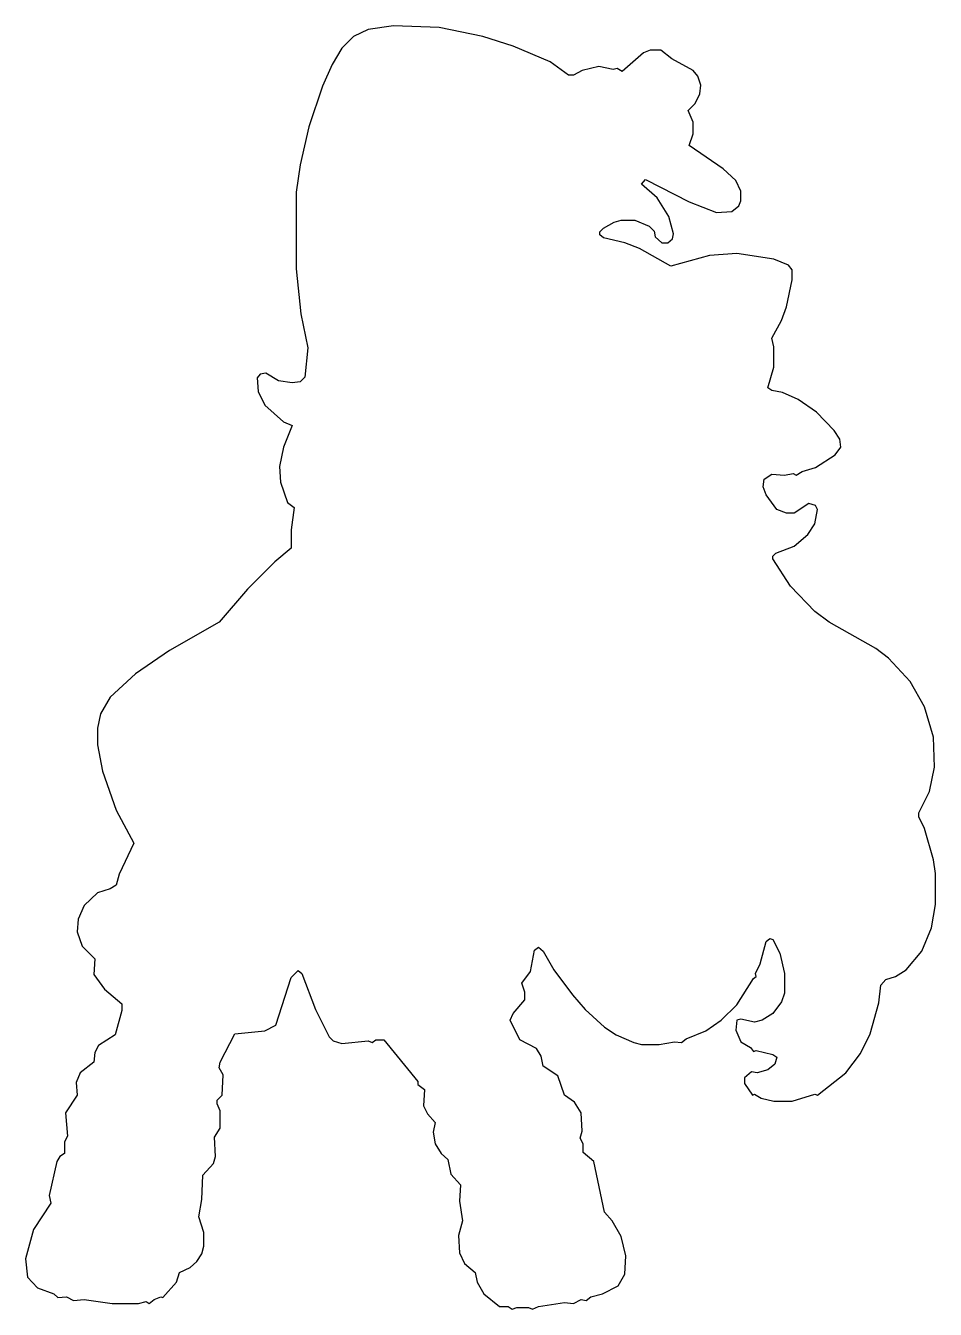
# Model space of a CAD drawing. Header units: millimetres. Extents: x 2 to 58.7, y 4.1 to 84.
import ezdxf

# ---------------------------------------------------------------- set-up
doc = ezdxf.new("R2010")
doc.units = ezdxf.units.MM
doc.layers.add('CUT_OUTER', color=7, linetype='Continuous')

msp = doc.modelspace()

# ---------------------------------------------------------------- linework, layer by layer
at = {"layer": 'CUT_OUTER'}
msp.add_lwpolyline([(41.571, 82.485), (40.904, 82.485), (40.48, 82.303), (39.147, 81.152), (38.844, 81.333), (38.601, 81.273), (37.693, 81.455), (36.662, 81.212), (36.117, 80.909), (35.814, 80.909), (34.663, 81.758), (32.36, 82.727), (30.481, 83.333), (27.754, 83.879), (24.906, 84), (23.331, 83.758), (22.422, 83.333), (21.695, 82.606), (21.089, 81.576), (20.483, 80.242), (19.634, 77.697), (19.089, 75.333), (18.846, 73.636), (18.846, 68.848), (19.149, 66.061), (19.574, 63.939), (19.392, 62.121), (19.089, 61.818), (18.604, 61.758), (17.756, 61.879), (16.968, 62.364), (16.604, 62.303), (16.423, 62.061), (16.483, 61.212), (16.907, 60.364), (18.059, 59.333), (18.604, 59.091), (18.059, 57.758), (17.816, 56.545), (17.877, 55.576), (18.301, 54.303), (18.725, 54), (18.543, 52.606), (18.543, 51.455), (17.513, 50.606), (15.817, 48.909), (14.059, 46.848), (10.969, 45.091), (8.848, 43.636), (7.272, 42.182), (6.666, 41.152), (6.484, 40.242), (6.484, 39.212), (6.787, 37.576), (7.636, 35.152), (8.727, 33.091), (7.818, 31.152), (7.636, 30.485), (7.272, 30.242), (6.484, 30), (5.636, 29.212), (5.272, 28.364), (5.212, 27.576), (5.515, 26.667), (6.303, 25.879), (6.242, 24.909), (6.909, 24), (7.999, 23.091), (7.999, 22.667), (7.575, 21.152), (6.545, 20.485), (6.303, 20.061), (6.242, 19.455), (5.394, 18.788), (5.151, 18.182), (5.212, 17.394), (4.485, 16.303), (4.606, 14.848), (4.424, 14.485), (4.424, 13.758), (4.121, 13.576), (3.939, 13.273), (3.454, 11.152), (3.576, 10.667), (2.485, 9.03), (2, 7.212), (2.121, 6.061), (2.727, 5.394), (3.757, 5.03), (4, 4.788), (4.545, 4.848), (4.969, 4.606), (5.636, 4.667), (7.393, 4.424), (9.03, 4.424), (9.514, 4.545), (9.696, 4.424), (9.999, 4.667), (10.423, 4.848), (10.544, 4.788), (11.393, 5.758), (11.575, 6.364), (12.241, 6.667), (12.665, 7.03), (12.968, 7.515), (13.09, 8), (13.09, 8.848), (12.787, 9.818), (12.968, 10.909), (13.029, 12.424), (13.696, 13.152), (13.817, 13.576), (13.756, 14.788), (14.12, 15.333), (14.12, 16.424), (13.938, 16.848), (13.938, 17.091), (14.241, 17.394), (14.302, 18.667), (14.059, 19.091), (14.12, 19.455), (15.029, 21.212), (16.907, 21.394), (17.574, 21.758), (18.543, 24.727), (18.968, 25.152), (19.21, 24.97), (20.058, 22.727), (20.907, 21.03), (21.149, 20.788), (21.695, 20.606), (23.331, 20.788), (23.573, 20.667), (23.816, 20.848), (24.3, 20.848), (26.421, 18.242), (26.421, 18.061), (26.845, 17.758), (26.785, 16.727), (27.027, 16.242), (27.512, 15.697), (27.391, 15.091), (27.512, 14.364), (27.876, 13.758), (28.3, 13.394), (28.482, 12.485), (29.088, 11.818), (29.027, 10.788), (29.209, 9.576), (28.966, 8.667), (29.027, 7.576), (29.33, 6.909), (29.997, 6.364), (30.118, 5.758), (30.542, 5.03), (31.511, 4.242), (32.057, 4.242), (32.299, 4.061), (32.602, 4.182), (33.329, 4.182), (33.572, 4.061), (33.935, 4.242), (35.572, 4.485), (36.117, 4.424), (36.602, 4.667), (36.905, 4.606), (37.208, 4.848), (37.935, 5.03), (38.904, 5.515), (39.329, 6.242), (39.389, 7.394), (39.086, 8.606), (38.541, 9.576), (38.056, 10.121), (37.39, 13.273), (36.723, 13.818), (36.723, 14.364), (36.541, 14.727), (36.662, 15.152), (36.602, 16.303), (36.178, 16.97), (35.572, 17.394), (35.147, 18.606), (34.238, 19.212), (34.117, 19.818), (33.814, 20.303), (32.784, 20.848), (32.178, 22.061), (32.36, 22.485), (33.087, 23.333), (33.087, 23.818), (32.905, 24.364), (33.451, 25.091), (33.693, 26.424), (33.935, 26.606), (34.238, 26.364), (34.905, 25.212), (36.056, 23.636), (36.844, 22.727), (38.056, 21.636), (38.783, 21.152), (39.874, 20.667), (40.359, 20.545), (41.45, 20.545), (42.419, 20.727), (42.843, 20.667), (43.146, 20.909), (44.358, 21.394), (45.328, 22.061), (46.297, 23.03), (47.328, 24.667), (47.509, 24.788), (47.449, 24.97), (47.752, 25.576), (48.115, 26.97), (48.358, 27.152), (48.54, 27.091), (48.964, 26.242), (49.267, 24.97), (49.267, 23.758), (49.085, 23.212), (48.54, 22.485), (47.873, 22.061), (47.388, 21.939), (46.54, 22.121), (46.297, 22.061), (46.237, 21.455), (46.54, 20.727), (47.146, 20.364), (47.328, 20.121), (47.509, 20.182), (48.54, 19.939), (48.782, 19.758), (48.661, 19.333), (48.237, 18.97), (47.57, 18.788), (47.206, 18.848), (46.782, 18.485), (46.782, 18.121), (47.267, 17.394), (47.388, 17.455), (47.812, 17.212), (48.6, 17.03), (49.752, 17.03), (51.145, 17.455), (51.327, 17.394), (53.084, 18.788), (53.993, 20), (54.599, 21.212), (55.145, 23.152), (55.266, 24.242), (55.569, 24.606), (56.175, 24.788), (56.842, 25.212), (57.811, 26.364), (58.417, 27.818), (58.66, 29.273), (58.66, 31.212), (58.538, 32.061), (57.993, 34), (57.629, 34.727), (57.629, 34.97), (58.296, 36.303), (58.599, 37.818), (58.538, 39.697), (57.993, 41.576), (57.084, 43.152), (55.751, 44.606), (54.963, 45.212), (52.054, 46.848), (51.145, 47.515), (49.63, 49.091), (48.54, 50.788), (48.54, 50.97), (48.721, 51.152), (49.873, 51.576), (50.721, 52.303), (51.145, 52.97), (51.327, 53.879), (51.206, 54.121), (50.782, 54.242), (49.873, 53.636), (49.388, 53.636), (48.782, 53.879), (48.115, 54.788), (47.934, 55.273), (47.994, 55.758), (48.479, 56.061), (49.267, 56), (49.812, 56.121), (49.994, 56), (50.358, 56.242), (51.206, 56.485), (52.418, 57.273), (52.781, 57.758), (52.721, 58.242), (52.357, 58.788), (51.267, 59.939), (50.115, 60.727), (49.146, 61.152), (48.479, 61.273), (48.237, 61.455), (48.6, 62.727), (48.6, 64), (48.479, 64.545), (49.085, 65.636), (49.388, 66.485), (49.752, 68.182), (49.752, 68.788), (49.509, 69.091), (48.6, 69.455), (46.297, 69.818), (44.601, 69.697), (42.177, 69.03), (40.238, 70.121), (39.329, 70.485), (37.996, 70.788), (37.753, 70.97), (37.753, 71.152), (37.996, 71.394), (38.662, 71.758), (39.086, 71.879), (39.935, 71.879), (40.844, 71.515), (41.147, 71.212), (41.207, 70.848), (41.631, 70.485), (41.995, 70.485), (42.298, 70.727), (42.359, 71.03), (42.056, 72.121), (41.328, 73.273), (40.359, 74.121), (40.601, 74.424), (43.328, 73.03), (45.025, 72.364), (45.994, 72.424), (46.419, 72.788), (46.54, 73.091), (46.54, 73.697), (46.237, 74.364), (45.449, 75.091), (43.328, 76.545), (43.571, 77.273), (43.571, 78), (43.268, 78.727), (43.692, 79.152), (43.995, 79.758), (44.055, 80.303), (43.874, 80.848), (43.571, 81.212), (42.237, 81.939)], close=True, dxfattribs=at)

doc.saveas('drawing.dxf')
